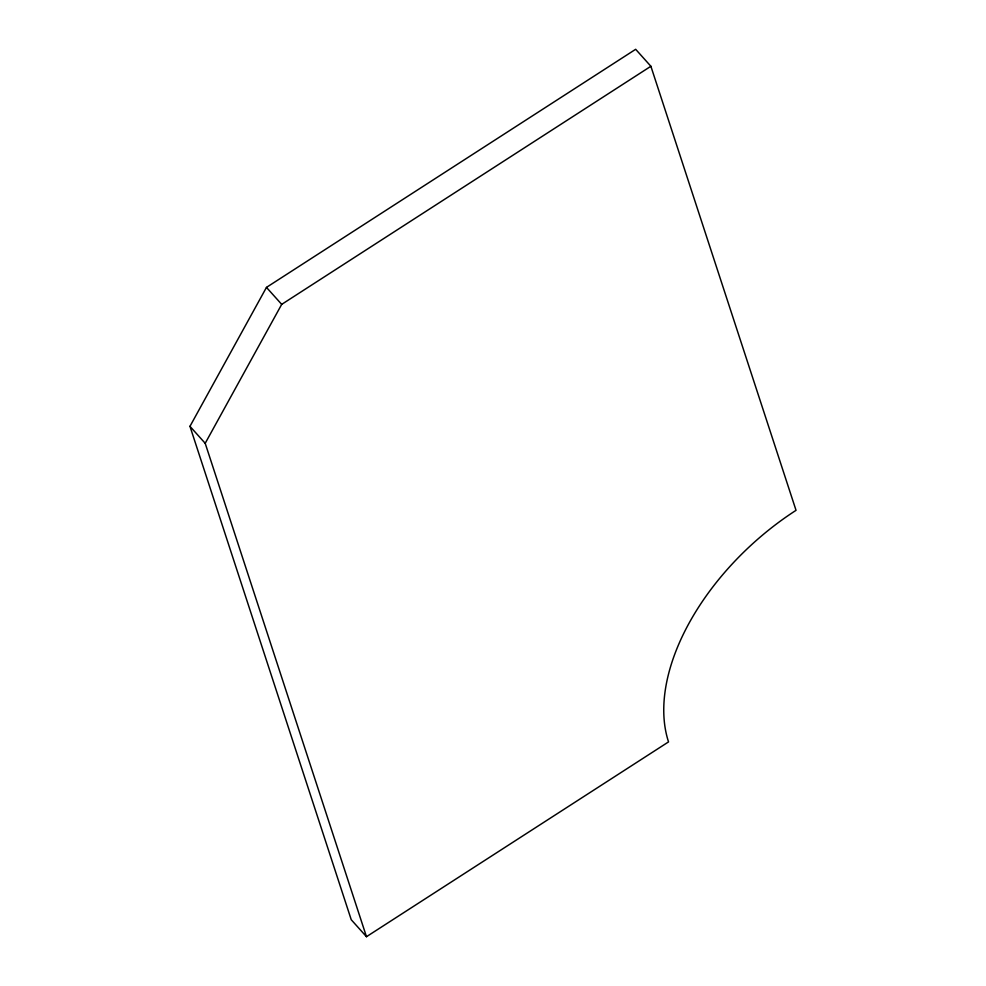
<?xml version="1.0" encoding="UTF-8"?>
<svg xmlns="http://www.w3.org/2000/svg" width="986" height="986" viewBox="0 0 986 986"><rect width="100%" height="100%" fill="white"/><g stroke="black" fill="none" stroke-linecap="round" stroke-linejoin="round"><path stroke-width="1.48" d="M189.965 426.334L266.466 287.394L635.662 49.3L650.883 66.272L796.035 510.329A204.016 122.843 -41.9 0 0 668.533 741.903L366.472 936.7L351.238 919.728L189.965 426.334L205.199 443.306L366.472 936.7M205.199 443.306L281.7 304.366L650.883 66.272M266.466 287.394L281.7 304.366"/></g></svg>
